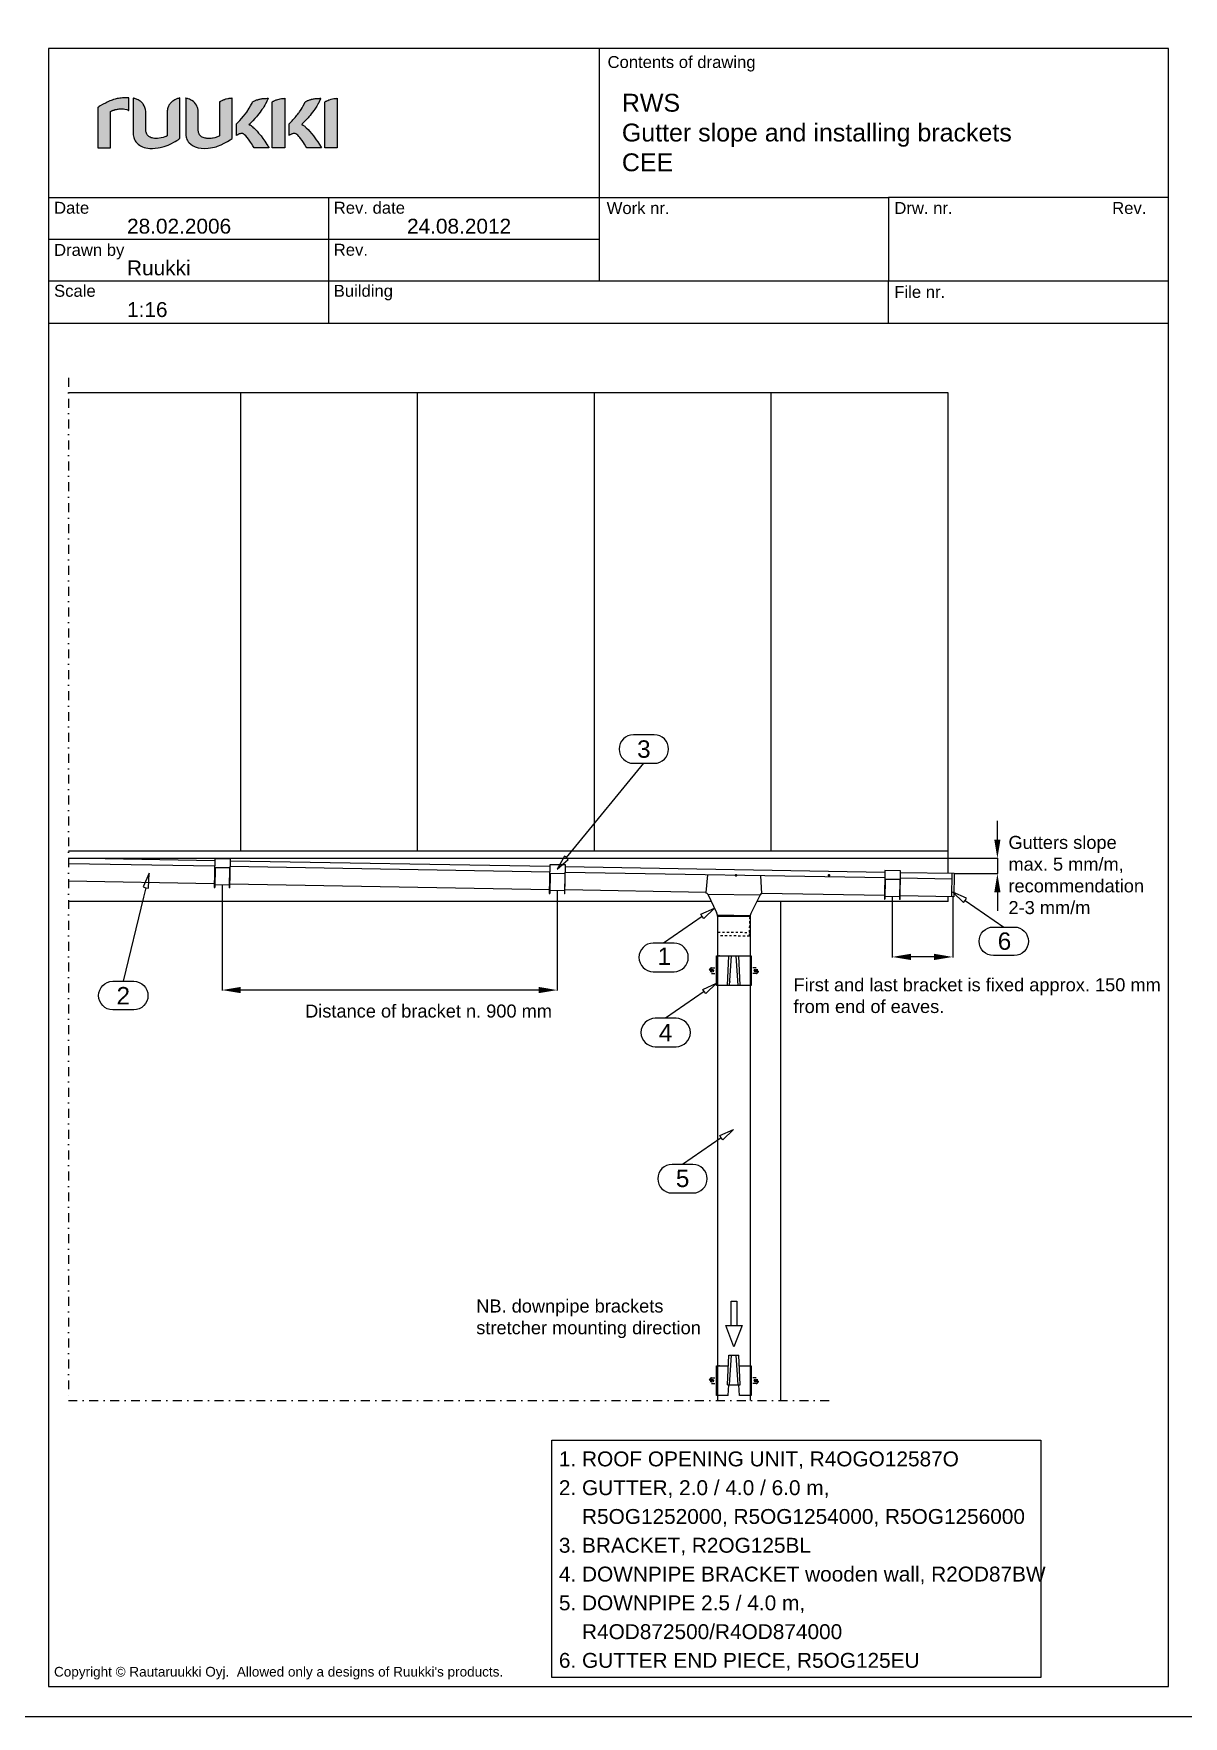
# Model space of a CAD drawing. Extents: x -5366 to 10078, y -29412 to -20292.
# Drawn here: x 812 to 3900, y -29412 to -24892 of the extents above; entities that cross this region are included whole.
import ezdxf
from ezdxf.enums import TextEntityAlignment as Align

# ---------------------------------------------------------------- set-up
doc = ezdxf.new("R2010")
doc.units = 0
doc.linetypes.add('KL', pattern=[4, 2, -2])
doc.linetypes.add('PKL', pattern=[7, 3, -2, 0, -2])
doc.layers.get('0').update_dxf_attribs({"linetype": 'CONTINUOUS'})
for name, color, linetype in [('CLASSIC', 7, 'CONTINUOUS'), ('DET_RAAMIT', 7, 'CONTINUOUS'), ('DET_VAKIOTXT', 7, 'CONTINUOUS'), ('MITAT', 2, 'CONTINUOUS'), ('MUOTO', 3, 'CONTINUOUS'), ('POIMULEVY', 7, 'CONTINUOUS'), ('r3-2', 7, 'CONTINUOUS'), ('RISTIKKO', 1, 'CONTINUOUS'), ('RU_COPYRIGHT', 7, 'CONTINUOUS'), ('RUUKKI', 7, 'CONTINUOUS'), ('RWS', 7, 'CONTINUOUS')]:
    doc.layers.add(name, color=color, linetype=linetype)
doc.layers.add('DET_RAAMI_ULOIN', color=7, linetype='CONTINUOUS', plot=False)
doc.layers.add('RWS LIMITYKSET YM', color=7, linetype='CONTINUOUS', plot=False)
doc.layers.add('KUVA', color=7, linetype='CONTINUOUS', lineweight=40)
doc.styles.add('arial', font='ARIAL.TTF')
doc.dimstyles.get("Standard").update_dxf_attribs({"dimtxt": 0.18, "dimasz": 0.18, "dimexe": 0.18, "dimexo": 0.0625, "dimgap": 0.09, "dimtad": 0, "dimtih": 1, "dimtoh": 1, "dimdec": 4, "dimzin": 0, "dimdsep": 46, "dimtxsty": 'Standard', "dimcen": 0.09, "dimadec": 0, "dimazin": 0, "dimtfac": 1, "dimtdec": 4, "dimtofl": 0, "dimtmove": 0, "dimatfit": 3, "dimfxl": 0, "dimtolj": 1, "dimtzin": 0, "dimarcsym": 0})

# ---------------------------------------------------------------- blocks, each defined once
blk = doc.blocks.new('*D110')
at = {"layer": 'RUUKKI', "color": 0, "lineweight": -2, "ltscale": 3}
for p, q in [((1318.5, -27178.7), (1318.5, -27462.6)), ((2218.5, -27194.4), (2218.5, -27462.6)), ((2168.5, -27461.4), (1368.5, -27461.4))]:
    blk.add_line(p, q, dxfattribs=at)
at = {"layer": 'RUUKKI', "color": 0, "ltscale": 3}
for points in [[(1368.5, -27453), (1368.5, -27469.7), (1318.5, -27461.4)], [(2168.5, -27453), (2168.5, -27469.7), (2218.5, -27461.4)]]:
    blk.add_solid(points, dxfattribs=at)
blk = doc.blocks.new('*D111')
at = {"layer": 'RUUKKI', "color": 0, "lineweight": -2, "ltscale": 3}
for p, q in [((3400.9, -27057.2), (3400.9, -27007.2)), ((906.2, -27107.2), (3402.1, -27107.2)), ((3400.9, -27107.2), (3400.9, -27148.7)), ((3285.6, -27148.7), (3402.1, -27148.7)), ((3400.9, -27198.7), (3400.9, -27248.7))]:
    blk.add_line(p, q, dxfattribs=at)
at = {"layer": 'RUUKKI', "color": 0, "ltscale": 3}
for points in [[(3392.5, -27057.2), (3409.2, -27057.2), (3400.9, -27107.2)], [(3392.5, -27198.7), (3409.2, -27198.7), (3400.9, -27148.7)]]:
    blk.add_solid(points, dxfattribs=at)
blk = doc.blocks.new('*D112')
at = {"layer": 'RUUKKI', "color": 0, "lineweight": -2, "ltscale": 3}
for p, q in [((3118.5, -27210.1), (3118.5, -27373.6)), ((3280.9, -27211.4), (3280.9, -27373.6)), ((3230.9, -27372.4), (3168.5, -27372.4))]:
    blk.add_line(p, q, dxfattribs=at)
at = {"layer": 'RUUKKI', "color": 0, "ltscale": 3}
for points in [[(3168.5, -27364), (3168.5, -27380.7), (3118.5, -27372.4)], [(3230.9, -27364), (3230.9, -27380.7), (3280.9, -27372.4)]]:
    blk.add_solid(points, dxfattribs=at)
blk = doc.blocks.new('ruukki_dwg')
at = {"layer": 'RUUKKI'}
for points in [[(-27.9, 99.7), (-27.9, 57.3), (-14.6, 57.3), (-14.6, 95.4), (-14, 95.7), (-13.7, 95.9), (-13.4, 96), (-13.1, 96.2), (-12.8, 96.3), (-12.5, 96.4), (-12.1, 96.6), (-11.5, 96.8), (-11.1, 96.9), (-10.8, 97), (-10.4, 97.1), (-10.1, 97.2), (-9.8, 97.3), (-9.1, 97.5), (-8.4, 97.6), (-7.4, 97.8), (-6.7, 97.9), (-5.8, 98.1), (-4.9, 98.1), (-3.3, 98.1), (-1.1, 98), (0.3, 97.8), (2.3, 97.3), (3.8, 96.6), (4.2, 96.4), (4.3, 96.4), (4.4, 96.4), (4.4, 96.4), (4.4, 109.6), (4.2, 109.7), (3.9, 109.7), (3.7, 109.7), (2.4, 109.7), (1.3, 109.7), (0.1, 109.7), (-1, 109.6), (-2.1, 109.5), (-3.6, 109.4), (-5.1, 109.2), (-6.5, 109), (-7.8, 108.8), (-9.9, 108.3), (-11.5, 107.8), (-13, 107.3), (-14.2, 106.9), (-15.4, 106.4), (-16.9, 105.7), (-18.1, 105.2), (-19.4, 104.5), (-23, 102.6), (-25.5, 101.1), (-26.5, 100.5), (-27.3, 100), (-27.6, 99.9), (-27.9, 99.7)], [(9.1, 109.3), (9.1, 72.2), (9.1, 70.8), (9.3, 69.4), (9.6, 68.1), (10, 66.9), (10.3, 66.1), (10.7, 65.4), (11.1, 64.6), (11.8, 63.6), (12.3, 63), (13.4, 61.8), (14.3, 61), (15.6, 60.1), (16.6, 59.4), (18.1, 58.7), (18.9, 58.3), (20.4, 57.8), (22.1, 57.3), (24.2, 56.9), (26.3, 56.7), (29.3, 56.7), (32, 56.9), (35, 57.2), (37.3, 57.6), (41.4, 58.6), (45.8, 60.2), (49.1, 61.9), (51.7, 63.3), (53, 64), (54.8, 65.1), (56, 65.8), (56.9, 66.4), (57.6, 66.9), (57.8, 67), (57.8, 88.2), (57.8, 109.5), (57.1, 109.3), (56.5, 109.1), (55.8, 108.9), (55.5, 108.8), (54.8, 108.6), (53.9, 108.2), (52.7, 107.7), (51.6, 107), (50.5, 106.3), (49.9, 105.9), (49.2, 105.2), (48.7, 104.8), (48.1, 104.1), (47.6, 103.6), (47.2, 103.1), (46.9, 102.5), (46.5, 102), (46.3, 101.7), (45.9, 100.8), (45.3, 99.2), (45, 98.2), (44.8, 97.1), (44.6, 96), (44.6, 95.3), (44.6, 94.5), (44.6, 69.8), (43.4, 69.2), (42.1, 68.7), (40.4, 68.1), (38.4, 67.6), (34.6, 67.1), (33.3, 67.1), (31.3, 67.2), (29.8, 67.4), (28.7, 67.6), (27.7, 67.9), (26.7, 68.3), (25.4, 69), (24.6, 69.8), (23.7, 70.9), (23.2, 71.7), (22.8, 72.7), (22.5, 73.7), (22.4, 74.3), (22.3, 74.9), (22.3, 75.6), (22.3, 76.2), (22.3, 76.6), (22.3, 94.3), (22.2, 95.5), (22, 97.3), (21.7, 98.4), (21.3, 99.7), (20.6, 101.2), (19.6, 102.9), (19, 103.7), (18.6, 104.1), (17.9, 104.9), (16.9, 105.7), (16.4, 106.1), (15.3, 106.8), (14.1, 107.5), (13.2, 107.9), (12.3, 108.3), (11.4, 108.7), (10.7, 108.9), (10.1, 109.1), (9.7, 109.1), (9.4, 109.2), (9.1, 109.3)], [(64, 109.5), (64, 72.2), (64, 71.3), (64.1, 70.3), (64.4, 68.5), (64.8, 67.3), (65.2, 66.1), (65.8, 65), (66.7, 63.6), (67.7, 62.4), (69.2, 61), (71.2, 59.6), (73.8, 58.3), (77, 57.3), (80.3, 56.8), (83.6, 56.7), (87.5, 56.9), (89.9, 57.2), (92.2, 57.6), (94.3, 58.1), (95.9, 58.5), (97.4, 59), (101, 60.4), (104.3, 62), (107.6, 63.8), (110.6, 65.7), (112.6, 67), (112.6, 109.2), (112.2, 109.2), (111.7, 109.1), (111.2, 109.1), (110.8, 109.1), (110.1, 109), (109.1, 108.8), (108.6, 108.7), (108.1, 108.6), (106.5, 108.2), (105.8, 108.1), (105.1, 107.9), (104.5, 107.7), (104.2, 107.6), (104, 107.5), (103.4, 107.3), (103.1, 107.2), (102.6, 107), (102.2, 106.8), (101.7, 106.6), (100.8, 106.1), (100.3, 105.8), (100, 105.6), (99.7, 105.5), (99.5, 105.3), (99.5, 69.8), (98.9, 69.5), (98, 69.1), (97.3, 68.8), (96.3, 68.4), (95.6, 68.2), (94.6, 67.9), (92.9, 67.5), (91.9, 67.3), (90.7, 67.2), (89.8, 67.1), (88.5, 67.1), (87.2, 67.1), (86.2, 67.2), (85.3, 67.3), (84.4, 67.4), (83.3, 67.7), (82.3, 68), (81.2, 68.5), (80.5, 68.9), (79.8, 69.4), (79.5, 69.7), (78.8, 70.4), (78.4, 71), (78, 71.9), (77.7, 72.6), (77.5, 73.2), (77.3, 74.3), (77.2, 75.2), (77.2, 76.2), (77.2, 76.5), (77.2, 94.5), (77.1, 95.3), (77, 96.8), (76.6, 98.5), (76.3, 99.5), (75.8, 100.8), (75.2, 102), (74.3, 103.3), (73.2, 104.6), (72, 105.7), (70.5, 106.8), (69, 107.7), (67.8, 108.2), (66.6, 108.7), (66, 108.9), (65.3, 109.1), (64.3, 109.4), (64, 109.5)], [(117.3, 82.4), (118, 83.1), (119.1, 84.2), (119.7, 84.9), (120.6, 85.9), (122.5, 88), (124.5, 90.3), (126.3, 92.5), (128, 94.7), (130.5, 98.7), (132, 101.2), (132.9, 103), (133.5, 104.2), (134, 105.3), (134.3, 105.5), (134.8, 105.8), (135.3, 106), (135.9, 106.4), (136.4, 106.6), (137, 106.8), (137.6, 107.1), (138.3, 107.4), (138.7, 107.5), (139, 107.6), (139.5, 107.7), (139.9, 107.9), (140.3, 108), (140.8, 108.1), (141.2, 108.2), (141.7, 108.3), (142.7, 108.5), (143.4, 108.7), (144.2, 108.8), (144.9, 108.8), (145.6, 108.9), (146.3, 109), (148.5, 109.1), (149.8, 109.2), (150.1, 109.2), (150.3, 109.2), (150.3, 109), (150.2, 108.8), (150, 108.3), (149.6, 107.4), (149.3, 106.7), (149, 106), (148.8, 105.7), (147.6, 103.4), (146.8, 101.9), (145.8, 100.3), (145, 99), (143.9, 97.4), (143.1, 96.4), (141.9, 94.7), (139.2, 91.3), (138.1, 89.9), (137.4, 89.1), (136.4, 87.9), (134.3, 85.6), (133.2, 84.5), (132.2, 83.5), (130.8, 82.1), (130.2, 81.6), (130.6, 81.5), (131.4, 81.2), (131.7, 81), (132.4, 80.6), (133.4, 79.9), (134.2, 79.3), (134.4, 79.1), (135.6, 78), (136.6, 76.9), (138.7, 74.6), (140.3, 72.8), (142.9, 69.7), (144.8, 67.1), (146.8, 64.2), (149.1, 60.8), (149.4, 60.4), (150, 59.3), (150.4, 58.6), (150.9, 57.8), (151, 57.5), (151.1, 57.3), (135.7, 57.3), (134.4, 59.4), (132.9, 61.8), (132, 63.2), (129.7, 66.4), (128.3, 68.2), (126.8, 69.9), (125.7, 71), (124.9, 71.6), (124.4, 71.9), (124.1, 72), (123.9, 72.1), (123.8, 72.2), (123.5, 72.2), (123.2, 72.3), (123, 72.3), (122.8, 72.3), (122.6, 72.3), (122.1, 72.3), (121.9, 72.3), (121.6, 72.2), (121.1, 72.1), (120.8, 72), (120.5, 72), (120.4, 71.9), (120.1, 71.8), (119.8, 71.7), (119.6, 71.6), (119.3, 71.5), (119, 71.3), (118.8, 71.2), (118.5, 71), (118.3, 70.9), (117.8, 70.6), (117.8, 70.6), (117.7, 70.5), (117.5, 70.5), (117.3, 70.3), (117.3, 82.4)], [(154.5, 105.3), (155, 105.6), (155.6, 106), (156.2, 106.3), (156.8, 106.6), (157.2, 106.8), (158.7, 107.4), (159.6, 107.7), (160.5, 108), (161.9, 108.3), (163.1, 108.6), (164.2, 108.8), (165.4, 109), (166.6, 109.1), (167.1, 109.1), (167.7, 109.2), (167.7, 57.3), (154.5, 57.3), (154.5, 105.3)], [(172.4, 82.4), (173.8, 83.9), (175.4, 85.6), (176.3, 86.7), (177.5, 88), (178.6, 89.1), (179.6, 90.3), (180.5, 91.4), (181.3, 92.5), (182.1, 93.5), (182.7, 94.3), (183.2, 95), (184.8, 97.4), (186, 99.3), (187, 101.2), (188.3, 103.6), (188.8, 104.8), (189.1, 105.3), (189.2, 105.4), (189.5, 105.6), (189.7, 105.7), (190, 105.9), (190.5, 106.2), (191.2, 106.5), (191.7, 106.7), (192.3, 107), (193, 107.2), (193.7, 107.5), (194.5, 107.7), (194.9, 107.9), (195.4, 108), (195.8, 108.1), (196.3, 108.2), (196.8, 108.3), (197.8, 108.5), (198.5, 108.7), (199.6, 108.8), (200.3, 108.9), (201, 108.9), (201.4, 109), (202.4, 109), (203.6, 109.1), (204, 109.1), (204.8, 109.2), (205.2, 109.2), (205.4, 109.2), (205.3, 109), (205.3, 109), (205.2, 108.8), (205.1, 108.5), (205, 108.3), (204.9, 108), (204.8, 107.7), (204.7, 107.4), (204.5, 107.1), (204.4, 106.7), (204.2, 106.4), (203.7, 105.3), (203.5, 104.9), (203.3, 104.5), (203.1, 104.1), (203, 103.9), (202.8, 103.6), (202.4, 102.8), (202, 102.2), (201.3, 101), (200, 99), (199.2, 97.8), (198.2, 96.4), (196.9, 94.7), (195.5, 92.8), (194.3, 91.3), (193.1, 89.9), (192.1, 88.7), (190.8, 87.2), (188.8, 85.1), (187.8, 84), (186.3, 82.6), (185.8, 82.1), (185.3, 81.6), (186, 81.4), (186.6, 81.1), (187, 81), (187.5, 80.6), (188, 80.2), (188.6, 79.8), (189.2, 79.3), (190.1, 78.4), (192.1, 76.5), (193.8, 74.6), (196.1, 71.9), (197.9, 69.7), (200.7, 65.8), (202.4, 63.5), (204.2, 60.8), (205.3, 58.9), (206.2, 57.3), (190.8, 57.3), (189.9, 58.8), (188.5, 61), (187.4, 62.7), (185.8, 65.1), (184.4, 66.9), (183.4, 68.2), (182.4, 69.3), (181.3, 70.4), (180.4, 71.3), (179.8, 71.8), (179.2, 72), (178.6, 72.2), (178, 72.3), (177.6, 72.3), (176.9, 72.3), (176.4, 72.2), (175.7, 72), (175.1, 71.8), (174.7, 71.6), (174.1, 71.3), (173.5, 71), (173.1, 70.8), (172.7, 70.5), (172.4, 70.4), (172.4, 70.3), (172.4, 82.4)], [(209.6, 105.3), (210.1, 105.6), (210.7, 106), (211.3, 106.3), (211.9, 106.6), (212.8, 107), (213.8, 107.4), (214.7, 107.7), (216.3, 108.2), (217.6, 108.5), (219.3, 108.8), (220.5, 109), (221.5, 109.1), (222.4, 109.1), (222.8, 109.2), (222.8, 57.3), (209.6, 57.3), (209.6, 105.3)]]:
    blk.add_lwpolyline(points, dxfattribs=at)
blk = doc.blocks.new('ruukkidwg')
at = {"layer": 'MUOTO', "ltscale": 70, "xscale": 6.199999999999818, "yscale": 6.199999999999818, "zscale": 6.2}
blk.add_blockref('ruukki_dwg', (270, -306), dxfattribs=at)

msp = doc.modelspace()

# ---------------------------------------------------------------- hatches: boundary and pattern name
h = msp.add_hatch(color=256)
h.paths.add_polyline_path([(985.08978, -25090.22254), (985.08978, -25198.96575), (1019.00276, -25198.96575), (1019.00276, -25101.1279), (1020.51, -25100.32994), (1021.30796, -25099.9753), (1022.10591, -25099.62065), (1022.92603, -25099.26601), (1023.74614, -25098.91136), (1024.58843, -25098.57888), (1025.43071, -25098.2464), (1027.11528, -25097.62577), (1028.00189, -25097.33762), (1028.8885, -25097.04947), (1029.75295, -25096.80565), (1030.6174, -25096.56183), (1031.50402, -25096.31802), (1033.27724, -25095.85254), (1035.02831, -25095.45357), (1037.62165, -25094.96593), (1039.30622, -25094.69995), (1041.72224, -25094.38963), (1044.00527, -25094.21231), (1047.99504, -25094.19014), (1053.62503, -25094.47829), (1057.26015, -25094.94376), (1062.46901, -25096.27369), (1066.39227, -25098.02475), (1067.41188, -25098.64538), (1067.67786, -25098.73404), (1067.85519, -25098.73404), (1067.89952, -25098.64538), (1067.89952, -25064.73239), (1067.25672, -25064.6659), (1066.61393, -25064.5994), (1065.97113, -25064.57724), (1062.80149, -25064.55507), (1059.787, -25064.55507), (1056.86117, -25064.64373), (1054.02401, -25064.77672), (1051.27551, -25064.95405), (1047.33007, -25065.30869), (1043.56197, -25065.752), (1039.94901, -25066.30613), (1036.51338, -25066.94893), (1031.1272, -25068.21235), (1027.04878, -25069.38712), (1023.12551, -25070.71704), (1020.15536, -25071.78097), (1017.09654, -25073.00007), (1013.10678, -25074.7068), (1010.22528, -25076.03672), (1006.67883, -25077.87645), (997.5467, -25082.81932), (991.07442, -25086.5431), (988.45891, -25088.09467), (986.4197, -25089.33593), (985.75474, -25089.77924)])
h.paths.add_polyline_path([(1079.82448, -25065.57468), (1079.82448, -25160.61969), (1079.97963, -25164.34347), (1080.40077, -25167.8456), (1081.17656, -25171.19256), (1082.174, -25174.36221), (1083.01629, -25176.35709), (1083.94723, -25178.26331), (1084.96684, -25180.1252), (1086.74006, -25182.69638), (1088.00349, -25184.33662), (1090.81849, -25187.3511), (1093.12369, -25189.43465), (1096.49282, -25191.87283), (1099.17483, -25193.51307), (1102.94293, -25195.41929), (1104.89349, -25196.26157), (1108.94974, -25197.70232), (1113.11683, -25198.85492), (1118.48084, -25199.85236), (1123.91135, -25200.36216), (1131.69139, -25200.38433), (1138.69564, -25200.02968), (1146.36485, -25199.1874), (1152.2165, -25198.21212), (1162.72288, -25195.50795), (1173.87205, -25191.36303), (1182.42787, -25187.21811), (1189.09964, -25183.64949), (1192.49094, -25181.7211), (1197.03484, -25179.01693), (1200.18232, -25177.02205), (1202.39885, -25175.60347), (1204.17208, -25174.38437), (1204.70405, -25174.00756), (1204.70405, -25119.59163), (1204.70405, -25065.1757), (1203.01948, -25065.57468), (1201.33492, -25066.01798), (1199.65035, -25066.54995), (1198.83023, -25066.81594), (1197.19, -25067.39224), (1194.77397, -25068.32318), (1191.71516, -25069.78609), (1188.745, -25071.47066), (1185.95217, -25073.33255), (1184.62224, -25074.35216), (1182.71602, -25075.97023), (1181.49693, -25077.12282), (1179.7902, -25078.91822), (1178.68193, -25080.20381), (1177.66232, -25081.53373), (1176.73138, -25082.90798), (1175.80044, -25084.32656), (1175.40146, -25085.08018), (1174.20453, -25087.34105), (1172.65296, -25091.41947), (1171.89933, -25094.03498), (1171.3452, -25096.73916), (1170.96839, -25099.57632), (1170.8354, -25101.52687), (1170.79107, -25103.52175), (1170.79107, -25166.91465), (1167.77658, -25168.42189), (1164.45178, -25169.79615), (1160.17386, -25171.23689), (1154.92068, -25172.58898), (1145.19009, -25173.83024), (1141.82096, -25173.83024), (1136.78942, -25173.58642), (1132.97698, -25173.07662), (1130.09549, -25172.50032), (1127.47998, -25171.7467), (1125.04179, -25170.77142), (1121.80565, -25168.90953), (1119.52262, -25166.95898), (1117.21742, -25164.14398), (1115.99832, -25161.94961), (1115.02305, -25159.48926), (1114.29159, -25156.76292), (1114.02561, -25155.30001), (1113.82612, -25153.74843), (1113.69313, -25152.1082), (1113.62663, -25150.40147), (1113.60447, -25149.53702), (1113.60447, -25104.00939), (1113.49364, -25101.01707), (1112.89518, -25096.29585), (1112.29671, -25093.63601), (1111.21061, -25090.24471), (1109.48171, -25086.32144), (1106.77754, -25081.97704), (1105.22597, -25080.02648), (1104.13986, -25078.78522), (1102.3888, -25076.96767), (1099.86195, -25074.79546), (1098.53203, -25073.77586), (1095.7392, -25071.86964), (1092.81337, -25070.18507), (1090.48601, -25069.0768), (1088.11432, -25068.0572), (1085.69829, -25067.19275), (1084.03589, -25066.66078), (1082.35133, -25066.19531), (1081.50904, -25065.97365), (1080.66676, -25065.77417)])
h.paths.add_polyline_path([(1220.61877, -25065.1757), (1220.61877, -25160.61969), (1220.6631, -25163.14654), (1220.88475, -25165.5404), (1221.68271, -25170.10646), (1222.61365, -25173.32044), (1223.81058, -25176.35709), (1225.25133, -25179.19425), (1227.53436, -25182.69638), (1230.17204, -25185.88819), (1233.91798, -25189.43465), (1239.06034, -25192.9811), (1245.68778, -25196.26157), (1253.91112, -25198.85492), (1262.53345, -25200.207), (1271.02277, -25200.42866), (1280.84202, -25199.91886), (1287.20348, -25199.1874), (1293.03296, -25198.21212), (1298.46348, -25196.97086), (1302.5419, -25195.81827), (1306.443, -25194.53268), (1315.57512, -25190.98622), (1324.13095, -25186.7748), (1332.50945, -25182.20874), (1340.17866, -25177.50969), (1345.40968, -25174.00756), (1345.40968, -25065.92932), (1344.19059, -25065.95149), (1343.03799, -25065.99582), (1341.59724, -25066.10665), (1340.79929, -25066.19531), (1338.80441, -25066.46129), (1336.45488, -25066.81594), (1335.08063, -25067.08192), (1333.70638, -25067.3479), (1329.58362, -25068.27885), (1327.83256, -25068.72216), (1326.17016, -25069.18763), (1324.61859, -25069.67527), (1323.86496, -25069.91909), (1323.13351, -25070.1629), (1321.71493, -25070.67271), (1321.0278, -25070.93869), (1319.74221, -25071.42633), (1318.54528, -25071.9583), (1317.39268, -25072.49027), (1314.93233, -25073.75369), (1313.69107, -25074.48515), (1312.91528, -25074.97278), (1312.27249, -25075.39393), (1311.62969, -25075.81507), (1311.62969, -25166.91465), (1310.12245, -25167.7126), (1307.75076, -25168.77654), (1306.11052, -25169.46367), (1303.56151, -25170.41678), (1301.83261, -25170.99308), (1299.2171, -25171.72453), (1294.87269, -25172.7663), (1292.30151, -25173.20961), (1289.02104, -25173.63075), (1286.71584, -25173.83024), (1283.4797, -25173.83024), (1280.06624, -25173.74158), (1277.62805, -25173.58642), (1275.27852, -25173.3426), (1273.03982, -25172.98796), (1270.24699, -25172.34516), (1267.65364, -25171.52504), (1264.72781, -25170.23945), (1263.10974, -25169.28634), (1261.18136, -25167.82343), (1260.31691, -25167.02548), (1258.72101, -25165.20792), (1257.67923, -25163.67851), (1256.52664, -25161.46198), (1255.81734, -25159.57792), (1255.41837, -25158.248), (1254.84207, -25155.38867), (1254.57608, -25153.03914), (1254.44309, -25150.49013), (1254.44309, -25149.62568), (1254.44309, -25103.52175), (1254.35443, -25101.52687), (1254.04412, -25097.6701), (1253.09101, -25093.14837), (1252.31522, -25090.57719), (1251.02963, -25087.34105), (1249.43372, -25084.32656), (1247.0842, -25080.86877), (1244.38002, -25077.72129), (1241.29904, -25074.88412), (1237.24278, -25071.91397), (1233.60767, -25069.78609), (1230.50452, -25068.32318), (1227.31271, -25067.08192), (1225.67247, -25066.54995), (1223.9879, -25066.01798), (1221.46105, -25065.37519)])
h.paths.add_polyline_path([(1357.4233, -25134.55324), (1359.13003, -25132.89084), (1361.9007, -25129.92068), (1363.45228, -25128.21395), (1365.89047, -25125.50978), (1370.63385, -25120.30092), (1375.84271, -25114.27195), (1380.36444, -25108.66411), (1384.73101, -25102.94545), (1391.29196, -25092.86022), (1394.99357, -25086.29928), (1397.45392, -25081.62239), (1398.91684, -25078.65223), (1400.29109, -25075.81507), (1401.04471, -25075.30527), (1402.15298, -25074.61814), (1403.43857, -25073.90885), (1405.03447, -25073.06656), (1406.32006, -25072.49027), (1407.78298, -25071.86964), (1409.42321, -25071.20468), (1411.19644, -25070.53972), (1412.14955, -25070.2294), (1413.10266, -25069.91909), (1414.1666, -25069.58661), (1415.23053, -25069.25412), (1416.38313, -25068.94381), (1417.53573, -25068.6335), (1418.75482, -25068.34535), (1419.97392, -25068.0572), (1422.58943, -25067.54739), (1424.38482, -25067.23708), (1426.22455, -25066.97109), (1428.08643, -25066.74944), (1429.94832, -25066.57212), (1431.76588, -25066.41696), (1437.39588, -25066.06231), (1440.67635, -25065.95149), (1441.47431, -25065.92932), (1442.0506, -25065.92932), (1441.87328, -25066.43913), (1441.69596, -25066.94893), (1441.20832, -25068.19019), (1440.21088, -25070.47322), (1439.43509, -25072.17995), (1438.59281, -25073.99751), (1438.1495, -25074.92845), (1435.13502, -25080.75794), (1433.00714, -25084.45955), (1430.54679, -25088.58231), (1428.28592, -25092.1066), (1425.62608, -25095.96337), (1423.60903, -25098.77837), (1420.43939, -25103.01195), (1413.56813, -25111.81159), (1410.7088, -25115.31372), (1408.89124, -25117.44159), (1406.32006, -25120.41175), (1400.91172, -25126.2634), (1398.16321, -25129.10057), (1395.63636, -25131.62742), (1391.89042, -25135.26253), (1390.494, -25136.59245), (1391.38062, -25136.81411), (1393.50849, -25137.63423), (1394.3951, -25138.05537), (1396.1905, -25139.1193), (1398.56219, -25140.8482), (1400.64573, -25142.5771), (1401.19987, -25143.0869), (1404.19219, -25145.9019), (1406.85203, -25148.60607), (1412.34904, -25154.45773), (1416.4053, -25159.13461), (1422.89974, -25167.22497), (1427.86478, -25173.9189), (1433.00714, -25181.16697), (1438.94746, -25190.01094), (1439.61242, -25191.07488), (1441.27482, -25193.84555), (1442.22793, -25195.50795), (1443.42486, -25197.68016), (1443.75734, -25198.32295), (1444.08982, -25198.96575), (1404.54683, -25198.96575), (1401.19987, -25193.42441), (1397.36526, -25187.3511), (1395.06006, -25183.84898), (1389.16408, -25175.47048), (1385.66196, -25171.03741), (1381.76086, -25166.73733), (1378.90153, -25163.92233), (1376.92881, -25162.2156), (1375.51023, -25161.37331), (1374.8896, -25161.1295), (1374.26897, -25160.90784), (1373.95865, -25160.79702), (1373.29369, -25160.66402), (1372.5844, -25160.57536), (1371.91944, -25160.4867), (1371.5648, -25160.4867), (1370.8555, -25160.4867), (1369.79157, -25160.53103), (1369.08228, -25160.57536), (1368.41732, -25160.66402), (1367.04306, -25160.93001), (1366.3781, -25161.10733), (1365.62448, -25161.32898), (1365.24767, -25161.46198), (1364.49405, -25161.75013), (1363.71826, -25162.08261), (1363.31929, -25162.25993), (1362.56566, -25162.61457), (1361.81204, -25162.96922), (1361.12492, -25163.34603), (1360.43779, -25163.72284), (1359.83933, -25164.07749), (1358.75322, -25164.72028), (1358.26559, -25165.00843), (1357.95527, -25165.18575), (1357.4233, -25165.5404)])
h.paths.add_polyline_path([(1452.77863, -25075.81507), (1454.06422, -25074.97278), (1455.66013, -25073.99751), (1457.03438, -25073.26605), (1458.58595, -25072.49027), (1459.69422, -25071.9583), (1463.59532, -25070.40672), (1465.78969, -25069.67527), (1468.16138, -25068.94381), (1471.61918, -25068.0572), (1474.81099, -25067.3479), (1477.51516, -25066.86027), (1480.72914, -25066.39479), (1483.89878, -25066.10665), (1485.09571, -25066.04015), (1486.60295, -25065.92932), (1486.60295, -25198.96575), (1452.77863, -25198.96575)])
h.paths.add_polyline_path([(1498.61657, -25134.55324), (1502.29602, -25130.7408), (1506.26362, -25126.41856), (1508.7683, -25123.64789), (1511.80496, -25120.30092), (1514.4648, -25117.26427), (1517.01381, -25114.27195), (1519.38551, -25111.39045), (1521.53554, -25108.66411), (1523.46393, -25106.15943), (1525.12633, -25103.96506), (1526.47842, -25102.12534), (1530.44601, -25096.20719), (1533.4605, -25091.19782), (1536.18684, -25086.29928), (1539.37865, -25080.13731), (1540.79723, -25077.23365), (1541.48436, -25075.81507), (1541.75034, -25075.59341), (1542.63696, -25075.01712), (1542.96944, -25074.81763), (1543.70089, -25074.39649), (1545.07514, -25073.64286), (1546.87054, -25072.77842), (1548.24479, -25072.17995), (1549.7742, -25071.53716), (1551.45877, -25070.8722), (1553.32065, -25070.2294), (1555.35987, -25069.58661), (1556.4238, -25069.25412), (1557.55424, -25068.94381), (1558.68467, -25068.6335), (1559.92593, -25068.34535), (1561.16719, -25068.0572), (1563.76053, -25067.54739), (1565.57809, -25067.23708), (1568.34876, -25066.86027), (1570.21065, -25066.63861), (1572.02821, -25066.50562), (1572.91482, -25066.41696), (1575.53033, -25066.23964), (1578.58915, -25066.06231), (1579.80825, -25066.01798), (1581.84746, -25065.95149), (1582.66758, -25065.92932), (1583.24388, -25065.92932), (1583.06655, -25066.43913), (1582.88923, -25066.94893), (1582.62325, -25067.56956), (1582.35726, -25068.19019), (1582.04695, -25068.92164), (1581.73663, -25069.6531), (1581.38199, -25070.47322), (1581.02734, -25071.29334), (1580.6062, -25072.17995), (1580.18506, -25073.06656), (1578.83297, -25075.88156), (1578.3675, -25076.83467), (1577.90203, -25077.80995), (1577.43655, -25078.78522), (1577.05974, -25079.42802), (1576.68293, -25080.07082), (1575.50817, -25082.19869), (1574.64372, -25083.70593), (1572.7375, -25086.91991), (1569.45703, -25092.1066), (1567.46215, -25095.01026), (1564.75797, -25098.77837), (1561.61049, -25103.01195), (1557.79805, -25107.99915), (1554.73924, -25111.81159), (1551.85774, -25115.31372), (1549.17573, -25118.4612), (1545.8731, -25122.22931), (1540.68641, -25127.68198), (1538.04873, -25130.36399), (1534.43578, -25133.93261), (1533.06153, -25135.26253), (1531.68727, -25136.59245), (1533.41617, -25137.08009), (1535.10074, -25137.83371), (1535.98735, -25138.27702), (1537.33944, -25139.1193), (1538.73586, -25140.09458), (1540.22093, -25141.26934), (1541.79467, -25142.5771), (1544.09987, -25144.70497), (1549.17573, -25149.78084), (1553.52014, -25154.45773), (1559.50479, -25161.46198), (1564.04868, -25167.22497), (1571.31892, -25177.08855), (1575.53033, -25183.13969), (1580.14073, -25190.01094), (1582.97789, -25194.71), (1585.28309, -25198.96575), (1545.74011, -25198.96575), (1543.47924, -25195.19764), (1539.91062, -25189.50114), (1537.00696, -25185.04591), (1532.90637, -25179.0391), (1529.44857, -25174.34004), (1526.85523, -25171.03741), (1524.32838, -25168.15591), (1521.49121, -25165.27442), (1519.20818, -25163.14654), (1517.54578, -25161.81662), (1516.08287, -25161.1295), (1514.44263, -25160.66402), (1513.06838, -25160.4867), (1512.02661, -25160.4867), (1510.27555, -25160.57536), (1508.9013, -25160.79702), (1507.19456, -25161.21816), (1505.66515, -25161.75013), (1504.51256, -25162.25993), (1503.00531, -25162.96922), (1501.58673, -25163.72284), (1500.3898, -25164.43213), (1499.45886, -25165.00843), (1498.7274, -25165.45174), (1498.61657, -25165.5404)])
h.paths.add_polyline_path([(1594.14923, -25075.81507), (1595.43482, -25074.97278), (1596.98639, -25073.99751), (1598.40497, -25073.26605), (1599.95655, -25072.49027), (1602.26174, -25071.42633), (1604.92159, -25070.40672), (1607.13812, -25069.67527), (1611.21655, -25068.5005), (1614.58568, -25067.70255), (1618.88576, -25066.86027), (1622.09973, -25066.39479), (1624.60442, -25066.15098), (1626.99827, -25066.01798), (1627.97355, -25065.92932), (1627.97355, -25198.96575), (1594.14923, -25198.96575)])

# ---------------------------------------------------------------- linework, layer by layer
at = {"layer": 'CLASSIC', "color": 1}
for points in [[(3314.29844, -27220.71041), (3317.73617, -27214.64434), (3281.34959, -27198.03064), (3309.85957, -27226.08736), (3314.29844, -27220.71041), (3418.01547, -27292.10222), (3446.01545, -27292.10222, -1), (3446.01545, -27368.7021), (3390.01549, -27368.7021, -1), (3390.01549, -27292.10222), (3418.01547, -27292.10222)], [(2608.17256, -27264.00487), (2604.73483, -27257.9388), (2641.12141, -27241.3251), (2612.61143, -27269.38182), (2608.17256, -27264.00487), (2504.45553, -27335.39668), (2476.45555, -27335.39668, 1), (2476.45555, -27411.99656), (2532.45551, -27411.99656, 1), (2532.45551, -27335.39668), (2504.45553, -27335.39668)], [(2613.59256, -27465.66344), (2610.15482, -27459.59737), (2646.5414, -27442.98367), (2618.03142, -27471.04039), (2613.59256, -27465.66344), (2509.87552, -27537.05525), (2481.87554, -27537.05525, 1), (2481.87554, -27613.65513), (2537.87551, -27613.65513, 1), (2537.87551, -27537.05525), (2509.87552, -27537.05525)], [(2658.79394, -27858.47264), (2655.3562, -27852.40658), (2691.74278, -27835.79288), (2663.2328, -27863.84959), (2658.79394, -27858.47264), (2555.0769, -27929.86446), (2527.07692, -27929.86446, 1), (2527.07692, -28006.46434), (2583.07688, -28006.46434, 1), (2583.07688, -27929.86446), (2555.0769, -27929.86446)]]:
    msp.add_lwpolyline(points, format="xyb", dxfattribs=at)
at = {"layer": 'DET_RAAMI_ULOIN', "color": 2}
msp.add_lwpolyline([(772.35454, -29412.30809), (3940.35454, -29412.30809), (3940.35454, -24852.30809), (772.35454, -24852.30809)], close=True, dxfattribs=at)
at = {"layer": 'DET_RAAMIT', "color": 2}
for p, q in [((852.35454, -25332.30809), (3108.35454, -25332.30809)), ((1604.35454, -25332.30809), (1604.35454, -25669.56457)), ((2332.35454, -25556.30809), (2332.35454, -25332.30809)), ((852.35454, -25444.30809), (2332.35454, -25444.30809)), ((852.35454, -25556.30809), (3108.35454, -25556.30809)), ((852.35454, -25669.56457), (3860.35454, -25669.56457))]:
    msp.add_line(p, q, dxfattribs=at)
for points in [[(852.35454, -29332.30809), (3860.35454, -29332.30809), (3860.35454, -24932.30809), (852.35454, -24932.30809)], [(3108.35454, -25332.30809), (3108.35454, -25556.30809), (3860.35454, -25556.30809), (3860.35454, -25332.30809)]]:
    msp.add_lwpolyline(points, close=True, dxfattribs=at)
for points in [[(2332.35454, -25332.30809), (2332.35454, -24932.30809)], [(3108.35454, -25669.56457), (3108.35454, -25556.40093)]]:
    msp.add_lwpolyline(points, dxfattribs=at)
at = {"layer": 'KUVA', "linetype": 'ByBlock', "ltscale": 20}
for p in [(2699.11598, -27153.27586), (2948.66021, -27153.34871)]:
    msp.add_point(p, dxfattribs=at)
at = {"layer": 'POIMULEVY', "color": 1}
for points in [[(2243.48045, -27105.64029), (2237.72526, -27101.70418), (2218.10792, -27136.5633), (2248.46471, -27110.51597), (2243.48045, -27105.64029), (2260.39547, -27085.02495), (2451.36467, -26852.27942), (2479.36466, -26852.27942, 1), (2479.36466, -26775.67954), (2423.36469, -26775.67954, 1), (2423.36469, -26852.27942), (2451.36467, -26852.27942)], [(1113.48777, -27186.33952), (1120.38363, -27187.37021), (1122.82611, -27147.44485), (1106.87565, -27184.12703), (1113.48777, -27186.33952), (1107.26221, -27212.2693), (1053.08744, -27437.90995), (1081.08744, -27437.90995, -1), (1081.08744, -27514.50987), (1025.08744, -27514.50987, -1), (1025.08744, -27437.90995), (1053.08744, -27437.90995)]]:
    msp.add_lwpolyline(points, format="xyb", dxfattribs=at)
at = {"layer": 'r3-2'}
msp.add_line((2683.64199, -28362.12285), (2703.20202, -28362.12285), dxfattribs=at)
msp.add_lwpolyline([(2685.44582, -28362.12285), (2685.44586, -28296.90866), (2701.39815, -28296.90866), (2701.39819, -28362.12285)], dxfattribs=at)
msp.add_lwpolyline([(2715.022, -28362.12286), (2693.42198, -28419.72285), (2671.822, -28362.12284)], close=True, dxfattribs=at)
at = {"layer": 'RUUKKI', "linetype": 'PKL', "ltscale": 8}
for p, q in [((905.60956, -25816.98139), (905.60956, -28564.19767)), ((905.60956, -28564.19767), (2952.88025, -28564.19767))]:
    msp.add_line(p, q, dxfattribs=at)
at = {"layer": 'RUUKKI', "ltscale": 8}
msp.add_line((3268.5583, -25856.98139), (905.60956, -25856.98139), dxfattribs=at)
at = {"layer": 'RUUKKI', "ltscale": 3}
for p, q in [((1368.5583, -27088.424), (1368.5583, -25856.98139)), ((1843.5583, -27088.424), (1843.5583, -25856.98139)), ((2318.5583, -27088.424), (2318.5583, -25856.98139)), ((2793.5583, -27088.424), (2793.5583, -25856.98139)), ((3268.5583, -27088.424), (3268.5583, -25856.98139)), ((3268.5583, -27088.424), (905.60956, -27088.424)), ((3268.5583, -27148.424), (3268.5583, -27088.424)), ((3268.5583, -27148.424), (3268.5583, -27088.424)), ((2632.58149, -27223.81568), (905.60956, -27223.81568)), ((3268.5583, -27223.81568), (2754.59792, -27223.81568)), ((2818.6952, -27223.81568), (2818.63068, -28564.19767)), ((3268.5583, -27223.81568), (3268.5583, -27210.53486))]:
    msp.add_line(p, q, dxfattribs=at)
at = {"layer": 'RWS', "ltscale": 3}
for p, q in [((1298.59054, -27114.03809), (905.60956, -27107.17858)), ((1298.68108, -27108.85108), (1297.3322, -27186.1285)), ((1340.67468, -27109.58408), (1298.68108, -27108.85108)), ((1339.3258, -27186.86151), (1340.67468, -27109.58408)), ((2198.61793, -27129.74813), (1340.58415, -27114.77109)), ((1298.33193, -27128.85386), (905.60956, -27121.99886)), ((1298.28154, -27131.74094), (1340.27514, -27132.47394)), ((1299.78131, -27131.76712), (1298.83197, -27186.15468)), ((1338.77537, -27132.44776), (1337.82603, -27186.83533)), ((2198.35932, -27144.56389), (1340.32554, -27129.58686)), ((2198.70847, -27124.56112), (2197.35959, -27201.83854)), ((2198.30893, -27147.45097), (2240.30253, -27148.18398)), ((2240.70207, -27125.29412), (2198.70847, -27124.56112)), ((2199.8087, -27147.47715), (2198.85936, -27201.86472)), ((2238.80276, -27148.1578), (2237.85342, -27202.54536)), ((2239.35319, -27202.57154), (2240.70207, -27125.29412)), ((3098.38671, -27160.27393), (2240.35292, -27145.2969)), ((3098.64532, -27145.45816), (2240.61153, -27130.48113)), ((3098.73586, -27140.27115), (3097.38698, -27217.54858)), ((3098.33631, -27163.16101), (3140.32992, -27163.89401)), ((3140.72946, -27141.00415), (3098.73586, -27140.27115)), ((3099.83609, -27163.18719), (3098.88675, -27217.57476)), ((3138.83014, -27163.86783), (3137.88081, -27218.2554)), ((3139.38058, -27218.28158), (3140.72946, -27141.00415)), ((3278.29366, -27163.41422), (3140.38031, -27161.00693)), ((3285.01661, -27148.71129), (3140.63892, -27146.19116)), ((3278.54474, -27148.59832), (3277.46845, -27210.69039)), ((3285.01661, -27148.71129), (3283.93279, -27210.80322)), ((1297.50672, -27176.13003), (905.60956, -27169.28944)), ((1297.3322, -27186.1285), (1298.83197, -27186.15468)), ((1339.3258, -27186.86151), (1337.82603, -27186.83533)), ((2197.53411, -27191.84006), (1339.50033, -27176.86303)), ((2197.35959, -27201.83854), (2198.85936, -27201.86472)), ((2239.35319, -27202.57154), (2237.85342, -27202.54536)), ((2618.54203, -27199.18878), (2239.52771, -27192.57307)), ((2622.96825, -27204.10561), (2764.01353, -27205.33649)), ((3097.5615, -27207.5501), (2768.51917, -27201.80665)), ((3283.93279, -27210.80322), (3139.5551, -27208.2831)), ((3097.38698, -27217.54858), (3098.88675, -27217.57476)), ((3139.38058, -27218.28158), (3137.88081, -27218.2554)), ((2679.7892, -28441.74696), (2706.17845, -28441.74696)), ((2675.95763, -28521.74696), (2710.01002, -28521.74696))]:
    msp.add_line(p, q, dxfattribs=at)
at = {"layer": 'RWS', "color": 7, "linetype": 'Continuous'}
for p, q in [((2618.54203, -27199.1888), (2623.09186, -27151.97763)), ((2768.51917, -27201.80665), (2765.61978, -27154.46546)), ((1299.77899, -27177.73924), (1337.17329, -27178.39197)), ((2199.80637, -27193.44928), (2237.20068, -27194.102)), ((2618.51791, -27201.29766), (2618.54203, -27199.1888)), ((2622.96825, -27204.10561), (2646.72544, -27252.81508)), ((2764.01353, -27205.33649), (2739.40986, -27253.62393)), ((2768.5122, -27202.60664), (2768.51918, -27201.80667)), ((3099.83376, -27209.15932), (3137.22807, -27209.81204)), ((2692.99907, -27261.07842), (2649.29526, -27260.69702)), ((2692.99907, -27261.07842), (2736.70287, -27261.45982))]:
    msp.add_line(p, q, dxfattribs=at)
at = {"layer": 'RWS'}
for p, q in [((2648.88382, -27262.63463), (2648.88382, -28564.19767)), ((2648.88382, -27262.63463), (2737.08382, -27262.63463)), ((2737.08382, -27262.63463), (2737.08382, -28564.19767)), ((2675.95763, -27449.34663), (2679.7892, -27369.34663)), ((2681.34892, -27449.34663), (2686.31382, -27369.34663)), ((2704.61873, -27449.34663), (2699.65383, -27369.34663)), ((2710.01002, -27449.34663), (2706.17845, -27369.34663)), ((2675.95763, -28521.74696), (2679.7892, -28441.74696)), ((2681.34892, -28521.74696), (2686.31382, -28441.74696)), ((2704.61873, -28521.74696), (2699.65383, -28441.74696)), ((2710.01002, -28521.74696), (2706.17845, -28441.74696)), ((2677.91909, -28550.76175), (2679.71979, -28521.74696)), ((2708.04856, -28550.76175), (2706.24786, -28521.74696))]:
    msp.add_line(p, q, dxfattribs=at)
at = {"layer": 'RWS', "linetype": 'PKL', "ltscale": 3}
for p, q in [((2637.46183, -27409.12319), (2630.94684, -27409.12319)), ((2632.92785, -27401.84663), (2646.5414, -27401.84663)), ((2632.92785, -27416.84663), (2646.5414, -27416.84663)), ((2634.20434, -27412.38068), (2634.20434, -27405.8657)), ((2753.36203, -27401.84663), (2739.74849, -27401.84663)), ((2753.36203, -27416.84663), (2739.74849, -27416.84663)), ((2748.82805, -27409.12319), (2755.34304, -27409.12319)), ((2752.08555, -27412.38068), (2752.08555, -27405.8657)), ((2637.46183, -28510.53831), (2630.94684, -28510.53831)), ((2632.92785, -28503.26175), (2646.5414, -28503.26175)), ((2632.92785, -28518.26175), (2646.5414, -28518.26175)), ((2634.20434, -28513.7958), (2634.20434, -28507.28081)), ((2753.36203, -28503.26175), (2739.74849, -28503.26175)), ((2753.36203, -28518.26175), (2739.74849, -28518.26175)), ((2748.82805, -28510.53831), (2755.34304, -28510.53831)), ((2752.08555, -28513.7958), (2752.08555, -28507.28081))]:
    msp.add_line(p, q, dxfattribs=at)
at = {"layer": 'RWS', "ltscale": 3}
msp.add_lwpolyline([(2646.5414, -27369.34663), (2739.74849, -27369.34663), (2739.74849, -27449.34663), (2646.5414, -27449.34663)], close=True, dxfattribs=at)
for points in [[(2677.91909, -28550.76175), (2646.5414, -28550.76175), (2646.5414, -28470.76175), (2678.39955, -28470.76175)], [(2707.5681, -28470.76175), (2739.74849, -28470.76175), (2739.74849, -28550.76175), (2708.04856, -28550.76175)]]:
    msp.add_lwpolyline(points, dxfattribs=at)
at = {"layer": 'RWS', "color": 5}
msp.add_lwpolyline([(2203.71317, -28670.76771), (3517.16287, -28670.76771), (3517.16287, -29307.76905), (2203.71317, -29307.76905)], close=True, dxfattribs=at)
at = {"layer": 'RWS', "ltscale": 3}
for centre in [(2634.20434, -27409.12319), (2752.08555, -27409.12319), (2634.20434, -28510.53831), (2752.08555, -28510.53831)]:
    msp.add_circle(centre, 4.1583, dxfattribs=at)
at = {"layer": 'RWS', "color": 7, "linetype": 'Continuous'}
for centre, radius, start, end in [((1299.76502, -27178.53912), 0.8, 88.99998123, 178.99998929), ((1337.15933, -27179.19184), 0.8, 358.99998926, 88.99999732), ((2199.79241, -27194.24915), 0.8, 88.99998123, 178.99998929), ((2237.18672, -27194.90188), 0.8, 358.99998926, 88.99999732), ((2618.47428, -27206.29747), 5, 26, 89.50000268), ((2768.46857, -27207.60645), 5, 89.49999732, 153), ((3099.8198, -27209.95919), 0.8, 88.99998123, 178.99998929), ((3137.2141, -27210.61192), 0.8, 358.99998926, 88.99999732), ((2619.74156, -27265.92503), 30, 6.29687068, 26), ((2766.14005, -27267.24365), 30, 153, 172.62423707)]:
    msp.add_arc(centre, radius, start, end, dxfattribs=at)
at = {"layer": 'RWS', "linetype": 'PKL', "ltscale": 3}
for centre, start, end in [((2634.76255, -27409.34663), 103.74606825, 256.25393175), ((2751.52734, -27409.34663), 283.74606825, 76.25393175), ((2634.76255, -28510.76175), 103.74606825, 256.25393175), ((2751.52734, -28510.76175), 283.74606825, 76.25393175)]:
    msp.add_arc(centre, 7.72115, start, end, dxfattribs=at)
at = {"layer": 'RWS'}
for p in [(2653.4023, -27369.34663), (2681.99436, -27438.94663), (2653.4023, -28470.76175)]:
    msp.add_point(p, dxfattribs=at)
at = {"layer": 'RWS LIMITYKSET YM', "linetype": 'KL', "ltscale": 3}
for p, q in [((2650.10648, -27305.53169), (2649.76049, -27265.70561)), ((2735.10931, -27306.27351), (2736.1503, -27266.45952)), ((2650.02072, -27315.70545), (2650.10647, -27305.87997)), ((2735.01749, -27316.44721), (2650.02072, -27315.70545)), ((2650.10799, -27305.70583), (2735.10475, -27306.44759)), ((2735.01749, -27316.44721), (2735.10323, -27306.62173))]:
    msp.add_line(p, q, dxfattribs=at)
for centre, radius, start, end in [((2619.50037, -27266.13361), 30.26314, 0.81034979, 6.63929613), ((2766.14005, -27267.24364), 30, 172.6242464, 178.50225923), ((2630.10723, -27305.70544), 20, 359.5, 0.49774086), ((2755.10247, -27306.79626), 20, 178.50225923, 179.5)]:
    msp.add_arc(centre, radius, start, end, dxfattribs=at)

# ---------------------------------------------------------------- block references
at = {"layer": 'MITAT', "xscale": 0.4136336361298163, "yscale": 0.4136336361261783, "zscale": 0.4136336361292254}
msp.add_blockref('ruukkidwg', (944.9466, -25219.3378), dxfattribs=at)

# ---------------------------------------------------------------- texts
at = {"layer": 'CLASSIC', "color": 2, "style": 'arial'}
for s, p in [('6', (3419.971, -27329.88519)), ('1', (2506.21327, -27370.5874)), ('4', (2509.6677, -27575.45301)), ('5', (2555.50148, -27967.55066))]:
    msp.add_text(s, height=46.66664, dxfattribs=at).set_placement(p, align=Align.MIDDLE)
for s, p in [('    R5OG1252000, R5OG1254000, R5OG1256000', (2223.13842, -28895.44201)), ('3. BRACKET, R2OG125BL', (2223.13842, -28972.77486))]:
    msp.add_text(s, height=40, dxfattribs=at).set_placement(p)
at = {"layer": 'DET_RAAMIT', "color": 2, "insert": (2392.28382, -25053.88857), "char_height": 48, "width": 1468.0707136, "attachment_point": 1, "style": 'arial'}
msp.add_mtext('RWS\\PGutter slope and installing brackets\\PCEE', dxfattribs=at)
at = {"layer": 'DET_RAAMIT', "color": 3, "char_height": 40, "width": 339.7367981, "attachment_point": 1, "style": 'arial'}
for s, insert in [('{\\C2;28.02.2006}', (1063.16391, -25389.45071)), ('{\\C2;24.08.2012}', (1815.16391, -25389.45071)), ('{\\C2;Ruukki}', (1063.16391, -25501.45071)), ('{\\C2;1:16}', (1063.16391, -25613.45071))]:
    msp.add_mtext(s, dxfattribs=dict(at, insert=insert))
at = {"layer": 'DET_VAKIOTXT', "color": 1, "style": 'arial'}
for s, p in [('Contents of drawing', (2353.8095, -24984.51593)), ('Date', (867.13166, -25376.01894)), ('Rev. date', (1618.40775, -25375.95718)), ('Work nr.', (2351.46584, -25376.81854)), ('Drw. nr.', (3124.09038, -25376.65198)), ('Rev.', (3709.19043, -25376.6554)), ('Drawn by', (867.13166, -25489.19481)), ('Rev.', (1618.40775, -25488.80345)), ('Scale', (867.13166, -25599.11105)), ('Building', (1618.40775, -25599.09154)), ('File nr.', (3124.09038, -25602.06388))]:
    msp.add_text(s, height=32, dxfattribs=at).set_placement(p)
at = {"layer": 'POIMULEVY', "color": 2, "style": 'arial'}
for s, height, p in [('3', 46.66664, (2451.36467, -26813.97948)), ('2', 46.66667, (1053.08744, -27476.20991))]:
    msp.add_text(s, height=height, dxfattribs=at).set_placement(p, align=Align.MIDDLE)
for s, p in [('1. ROOF OPENING UNIT, R4OGO12587O', (2223.13842, -28740.77631)), ('2. GUTTER, 2.0 / 4.0 / 6.0 m,', (2223.13842, -28818.10916)), ('4. DOWNPIPE BRACKET wooden wall, R2OD87BW', (2223.13842, -29050.10771)), ('5. DOWNPIPE 2.5 / 4.0 m,', (2223.13842, -29127.44056)), ('    R4OD872500/R4OD874000', (2223.13842, -29204.82211)), ('6. GUTTER END PIECE, R5OG125EU', (2223.13842, -29281.95329))]:
    msp.add_text(s, height=40, dxfattribs=at).set_placement(p)
at = {"layer": 'RISTIKKO', "color": 5, "char_height": 35, "attachment_point": 1, "style": 'arial'}
for s, insert, width in [('{\\C2;Gutters slope\\Pmax. 5 mm/m,\\Precommendation 2-3 mm/m}', (3430.64655, -27047.26789), 400.0913987), ('{\\C2;First and last bracket is fixed approx. 150 mm from end of eaves.}', (2853.35864, -27429.67139), 1048.2251583), ('{\\C2;Distance of bracket n. 900 mm}', (1541.45847, -27500.22188), 726.8213288), ('{\\C2;NB. downpipe brackets\\Pstretcher mounting direction}', (2001.18978, -28292.52418), 1048.2251583)]:
    msp.add_mtext(s, dxfattribs=dict(at, insert=insert, width=width))
at = {"layer": 'RU_COPYRIGHT', "color": 1, "insert": (867.02559, -29279.43564), "char_height": 26, "width": 2223.1430146, "attachment_point": 1}
msp.add_mtext("{\\fArial|b0|i0|c0|p34;Copyright © Rautaruukki Oyj.  Allowed only a designs of Ruukki's products.}", dxfattribs=at)

# ---------------------------------------------------------------- dimensions: what is measured, and where the dimension line sits
at = {"layer": 'RUUKKI', "color": 6, "ltscale": 3}
dim = msp.add_linear_dim(base=(3400.86488, -27148.71129), p1=(905.60956, -27107.17858), p2=(3285.01661, -27148.71129), angle=90, text=' ', dimstyle='Standard', override={"dimtxt": 2.5, "dimasz": 50, "dimexe": 1.25, "dimexo": 0.625, "dimgap": 0.625, "dimtad": 1, "dimtih": 0, "dimtoh": 0, "dimzin": 8, "dimlunit": 6, "dimcen": 2.5, "dimtofl": 1}, dxfattribs=at)
dim.commit()
dim.dimension.update_dxf_attribs({"geometry": '*D111', "text_midpoint": (3400.86488, -27127.94493)})
dim = msp.add_linear_dim(base=(1318.47614, -27461.36592), p1=(2218.50353, -27193.77564), p2=(1318.47614, -27178.0656), text=' ', dimstyle='Standard', override={"dimtxt": 2.5, "dimasz": 50, "dimexe": 1.25, "dimexo": 0.625, "dimgap": 0.625, "dimtad": 1, "dimtih": 0, "dimtoh": 0, "dimzin": 8, "dimlunit": 6, "dimcen": 2.5, "dimtofl": 1}, dxfattribs=at)
dim.commit()
dim.dimension.update_dxf_attribs({"geometry": '*D110', "text_midpoint": (1768.48983, -27461.36592)})
dim = msp.add_linear_dim(base=(3118.53091, -27372.36323), p1=(3280.93613, -27210.75092), p2=(3118.53091, -27209.48568), text=' ', dimstyle='Standard', override={"dimtxt": 2.5, "dimasz": 50, "dimexe": 1.25, "dimexo": 0.625, "dimgap": 0.625, "dimtad": 1, "dimtih": 0, "dimtoh": 0, "dimzin": 8, "dimlunit": 6, "dimcen": 2.5, "dimtofl": 1}, dxfattribs=at)
dim.commit()
dim.dimension.update_dxf_attribs({"geometry": '*D112', "text_midpoint": (3272.7334, -27372.36323), "dimtype": 160})

doc.saveas('drawing.dxf')
